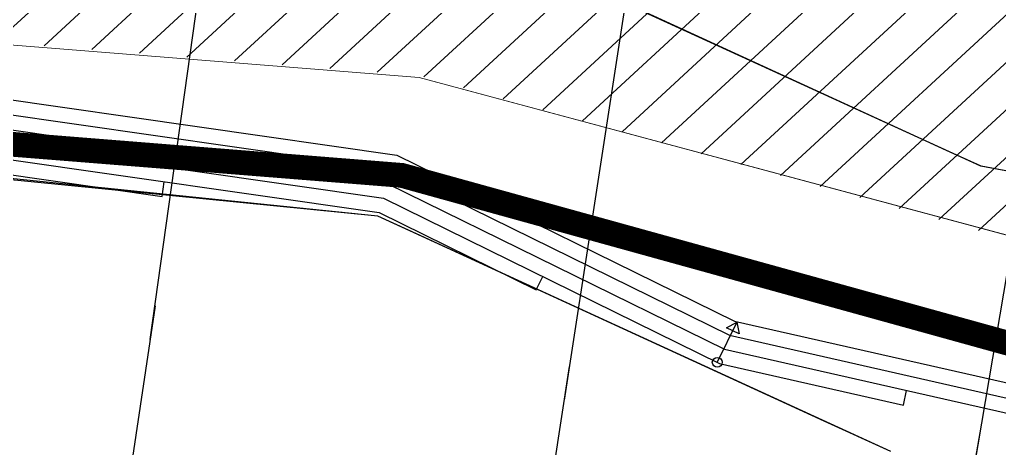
# Model space of a CAD drawing. Extents: x -678889171 to 586587, y -792238163 to 335485.
# Drawn here: x -678804152 to -678784365, y -792178227 to -792169563 of the extents above; entities that cross this region are included whole.
import ezdxf
from ezdxf.enums import TextEntityAlignment as Align

# ---------------------------------------------------------------- set-up
doc = ezdxf.new("R2010")
doc.units = 0
doc.header["$MEASUREMENT"] = 0
for name, color, linetype in [('A-FLOR-PATT', 252, 'Continuous'), ('A-SITE-PATT', 252, 'Continuous'), ('A-WALL', 252, 'Continuous')]:
    doc.layers.add(name, color=color, linetype=linetype)
doc.layers.add('BASEMENT3 LAYOUT$0$A-TABL-TEXT', color=252, linetype='Continuous', lineweight=30)
doc.layers.add('BASEMENT3 LAYOUT$0$HATCH6', color=252, linetype='Continuous', lineweight=15)
doc.styles.add('Ground floor Towers$0$$Bas01-Rname$0$EN-SC', font='swissc.ttf')
doc.styles.add('Ground floor Towers$0$$Bas01-Rname$0$EN-SCL', font='swisscl.ttf')
doc.styles.add('Ground floor Towers$0$04-Ground Floor$0$V2-lower ground$0$LEVEL  FOR LICENSE LOWER GR$0$$LG- LEVEL$0$AR-SR', font='sarb.shx')

# ---------------------------------------------------------------- blocks, each defined once
blk = doc.blocks.new('A$C61C61320')
at = {"layer": 'BASEMENT3 LAYOUT$0$HATCH6'}
h = blk.add_hatch(dxfattribs=at)
h.set_pattern_fill('JIS_WOOD', color=256, scale=1000, style=0)
h.set_pattern_definition([(45, (-845711.5632553247, -470537.5133829243), (-499.9999991609842, 499.9999991609843), [])])
h.paths.add_polyline_path([(-57054.4839232408, -202715.6827627594), (-61988.72938809986, -237934.2497828866), (-80426.45722685638, -233625.2072105513), (-117920.8563015934, -232159.4412755717), (-127624.8318891085, -221284.5855308848), (-127624.8318891085, -154987.425217584), (-104462.5924733605, -154589.848100547), (-93882.62928564264, -154028.8445178776), (-93529.7361727003, -176713.0896850609), (-93352.28011348587, -178273.3977080029), (-93352.28011348587, -194674.8746110406), (-91405.28890382661, -196764.3988851835), (-82930.71560722869, -197602.72102616), (-65142.08317814791, -199622.3395659931), (-55832.26724016038, -200866.3395951205)])
at = {"layer": 'BASEMENT3 LAYOUT$0$A-TABL-TEXT', "const_width": 500}
blk.add_lwpolyline([(-88972.05171104963, 22775.97554144054), (13087.40149203665, 22211.71815820993), (12977.94017466274, -133203.5437077869), (15397.77637988678, -244279.008176838), (7656.957292334409, -250604.5168011433), (-62676.49176812707, -239864.7054035134), (-80695.52998699364, -235653.5139011407), (-118847.6494075342, -234162.0357504327), (-129624.8318891085, -222084.4801378573), (-129624.8318891085, -153058.7582305309), (-104567.4960696057, -152628.6520064768), (-88972.05156734609, -151257.049707202)], close=True, dxfattribs=at)
at = {"layer": 'BASEMENT3 LAYOUT$0$HATCH6'}
for points in [[(-56182.62965816143, -202983.40351943), (-61193.42310835095, -237994.1969192784), (-80426.45722685638, -233662.5050700729), (-117920.8563015934, -232196.7391350933), (-127624.8318891085, -221321.8833904064), (-127624.8318891085, -155024.7230771056), (-104462.5924733605, -154627.1459600686), (-93882.62928564264, -154066.1423773992), (-93361.99845258333, -178187.9478082885), (-93352.28011348587, -179178.229467513), (-93494.76352696051, -194320.7128558172), (-91405.28890382661, -196764.3988851835), (-82961.84863941744, -197787.7979447818), (-65211.28236189531, -199613.7986915881), (-55832.26724016038, -200866.3395951205)], [(-56182.62965816143, -202984.025088968), (-61193.42310835095, -237994.8184888165), (-80426.45722685638, -233663.1266396109), (-117920.8563015934, -232197.3607046313), (-127624.8318891085, -221322.5049599444), (-127624.8318891085, -155025.3446466436), (-104462.5924733605, -154627.7675296066), (-93882.62928564264, -154066.7639469372), (-93361.99845258333, -178188.5693778265), (-93352.28011348587, -179178.851037051), (-93494.76352696051, -194321.3344253552), (-91405.28890382661, -196765.0204547216), (-82961.84863941744, -197788.4195143199), (-65211.28236189531, -199614.4202611261), (-55832.26724016038, -200866.9611646585)]]:
    blk.add_lwpolyline(points, close=True, dxfattribs=at)
blk = doc.blocks.new('2')
at = {"layer": 'BASEMENT3 LAYOUT$0$A-TABL-TEXT', "const_width": 500}
blk.add_lwpolyline([(28948.80459054373, 254973.3362460719), (131008.25779363, 254409.0788628413), (130898.7964762561, 98993.81699684449), (133318.6326814801, -12081.64747220662), (125577.8135939278, -18407.15609651199), (55244.36453346629, -7667.34469888208), (37225.32631459972, -3456.153196509345), (-926.7931059408002, -1964.675045801327), (-11703.97558751516, 10112.88056677405), (-11703.97558751516, 79138.60247410042), (13353.36023198767, 79568.70869815454), (28948.80473424727, 80940.3109974293)], close=True, dxfattribs=at)
blk = doc.blocks.new('GR')
at = {"layer": 'A-FLOR-PATT'}
for p, q in [((6630, 53450), (2175.768247822157, 8187.24686045097)), ((15690, 52490), (10579.79769232979, 7298.403218707645)), ((24660, 51410), (18907.74619863499, 6297.218948154703)), ((18801.22155714846, 12365.71643345358), (8031.110373076415, 16790.60015956615)), ((18094.00096925689, 12658.19155326083), (9580.141154880024, 16156.09792098101)), ((-4898.691432214415, 13323.23570301057), (7005.959238344512, 12111.81359401054)), ((6669.329864606974, 10863.4321635594), (-31029.28978661062, 13197.79955011374)), ((6670.851881249575, 10864.72154217178), (-30933.54405238654, 13039.64463447023)), ((-4937.622079308901, 13025.64802487724), (6928.167264560238, 11818.18046033545)), ((-4976.552726403374, 12728.06034674393), (6850.375290776079, 11524.54732666048)), ((18807.41378333696, 12365.0869826737), (18094.00096925689, 12658.19155326083)), ((-5015.48337349786, 12430.47266861055), (6772.583316991862, 11230.91419298539)), ((91118.10905854641, 2089.001083405527), (18801.22155714846, 12365.71643345358)), ((91171.08015799461, 1959.34538576024), (18807.41378333696, 12365.0869826737)), ((-5054.414020592347, 12132.88499047721), (6694.791343207646, 10937.28105931031)), ((7005.959238344512, 12111.81359401054), (13954.892429028, 9037.340527038032)), ((-5093.344667686819, 11835.29731234392), (2305.203169588058, 11082.41806602257)), ((6928.167264560238, 11818.18046033545), (13865.78693958432, 8748.712924173691)), ((6850.375290776079, 11524.54732666048), (13776.68145014085, 8460.085321309307)), ((2305.203169588058, 11082.41806602257), (2335.574446942075, 11380.87674911274)), ((6772.583316991862, 11230.91419298539), (13687.57596069734, 8171.457718444937)), ((6694.791343207646, 10937.28105931031), (9927.311066334369, 9507.0910496359)), ((7333.009102304728, 10590.76056267651), (6669.329864606974, 10863.4321635594)), ((7299.990781962057, 10606.24078075821), (6670.851881249575, 10864.72154217178)), ((15813.85059653595, 7108.334412957076), (7299.990781962057, 10606.24078075821)), ((15846.86750312318, 7092.854845609916), (7333.009102304728, 10590.76056267651)), ((9927.311066334369, 9507.0910496359), (10048.69280191936, 9781.438410232542)), ((13954.892429028, 9037.340527038032), (32932.25522542506, 5538.345611155655)), ((2249.927801570622, 8873.05938424802), (1750.019507986057, 4250.008797225728)), ((13865.78693958432, 8748.712924173691), (32877.85890930897, 5243.31842462362)), ((13776.68145014085, 8460.085321309307), (25160.57897516301, 6361.153030752015)), ((13687.57596069734, 8171.457718444937), (17431.80797125371, 7481.106329298913)), ((10657.45180073052, 7984.009118030062), (10134.12266557687, 3363.551170113951)), ((17431.80797125371, 7481.106329298913), (17486.20428736981, 7776.133515830948)), ((17216.18961616023, 6532.185557690798), (15813.85059653595, 7108.334412957076)), ((17214.66762980421, 6530.896253197561), (15846.86750312318, 7092.854845609916)), ((18995.19513204653, 6981.644249771547), (18405.85620242901, 2369.141170292998))]:
    blk.add_line(p, q, dxfattribs=at)
at = {"layer": 'A-FLOR-PATT', "ltscale": 100}
for p, q in [((14005.4465325037, 9014.973463591654), (13641.30132574862, 8191.931381801551)), ((13798.66775829095, 8897.140216336004), (14005.4465325037, 9014.973463591654)), ((14005.4465325037, 9014.973463591654), (14057.32493039564, 8782.700418543536)), ((14057.32493039564, 8782.700418543536), (13798.66775829095, 8897.140216336004))]:
    blk.add_line(p, q, dxfattribs=at)
blk.add_circle((13641.30132574862, 8191.931381801551), 100, dxfattribs=at)
at = {"layer": 'A-FLOR-PATT'}
for centre, radius, start, end in [((-55662.04957586701, -578844.6859266991), 615202.9587322307, 74.22143378566328, 85.22979167610383), ((-55662.04957586701, -578844.6859266991), 607202.9587322306, 74.22143378566328, 89.82613372100917), ((-55662.04957586701, -578844.6859266991), 599702.9587322306, 74.22143378566328, 89.82613372100917), ((-55202.75383059909, -574460.4060195345), 582713.0708719966, 84.37971430737151, 85.2062671197389)]:
    blk.add_arc(centre, radius, start, end, dxfattribs=at)
at = {"layer": 'A-FLOR-PATT', "style": 'Ground floor Towers$0$04-Ground Floor$0$V2-lower ground$0$LEVEL  FOR LICENSE LOWER GR$0$$LG- LEVEL$0$AR-SR', "flags": 12}
for tag, p in [('L', (30296.07288644527, 72859.53473235783)), ('P', (30237.50458115668, 72203.99769414036))]:
    blk.add_attdef(tag, text='', height=500, dxfattribs=at).set_placement(p, align=Align.RIGHT)
at = {"layer": 'A-FLOR-PATT'}
for tag, p, height, style in [('N', (85492.25876324323, 56633.4995742733), 250, 'Ground floor Towers$0$$Bas01-Rname$0$EN-SC'), ('N', (89389.48149106537, 56633.4995742733), 250, 'Ground floor Towers$0$$Bas01-Rname$0$EN-SC'), ('N', (94597.61363499537, 56633.4995742733), 250, 'Ground floor Towers$0$$Bas01-Rname$0$EN-SC'), ('AN', (85922.66280553787, 56313.08159666645), 200, 'Ground floor Towers$0$$Bas01-Rname$0$EN-SCL'), ('AN', (89819.88553336001, 56313.08159666645), 200, 'Ground floor Towers$0$$Bas01-Rname$0$EN-SCL'), ('AN', (95028.01767729002, 56313.08159666645), 200, 'Ground floor Towers$0$$Bas01-Rname$0$EN-SCL'), ('SN', (85299.47460008037, 56025.08594095582), 200, 'Ground floor Towers$0$$Bas01-Rname$0$EN-SCL'), ('F', (85927.04975899268, 56008.67972904726), 200, 'Ground floor Towers$0$$Bas01-Rname$0$EN-SCL'), ('SN', (89196.69732790251, 56025.08594095582), 200, 'Ground floor Towers$0$$Bas01-Rname$0$EN-SCL'), ('F', (89824.27248681482, 56008.67972904726), 200, 'Ground floor Towers$0$$Bas01-Rname$0$EN-SCL'), ('SN', (94404.82947183252, 56025.08594095582), 200, 'Ground floor Towers$0$$Bas01-Rname$0$EN-SCL'), ('F', (95032.40463074483, 56008.67972904726), 200, 'Ground floor Towers$0$$Bas01-Rname$0$EN-SCL')]:
    blk.add_attdef(tag, p, '', height=height, dxfattribs=dict(at, style=style))
at = {"layer": 'A-FLOR-PATT', "style": 'Ground floor Towers$0$$Bas01-Rname$0$EN-SCL', "width": 0.8}
for p in [(85305.16036184286, 56295.1433535593), (89202.383089665, 56295.1433535593), (94410.51523359501, 56295.1433535593)]:
    blk.add_attdef('FN', p, '', height=250, dxfattribs=at)

msp = doc.modelspace()

# ---------------------------------------------------------------- block references
at = {"layer": 'A-SITE-PATT', "rotation": 357.6731745000001}
for name, p in [('2', (-678833487.1858103, -792167746.3685482, -212772)), ('A$C61C61320', (-678706236.4347705, -791940527.995869, -212772))]:
    msp.add_blockref(name, p, dxfattribs=at)

# ---------------------------------------------------------------- next in the draw order: block references
at = {"layer": 'A-WALL', "rotation": 357.6731745000001}
msp.add_blockref('GR', (-678804025.0995113, -792184118.4910543, -212772), dxfattribs=at)

doc.saveas('drawing.dxf')
